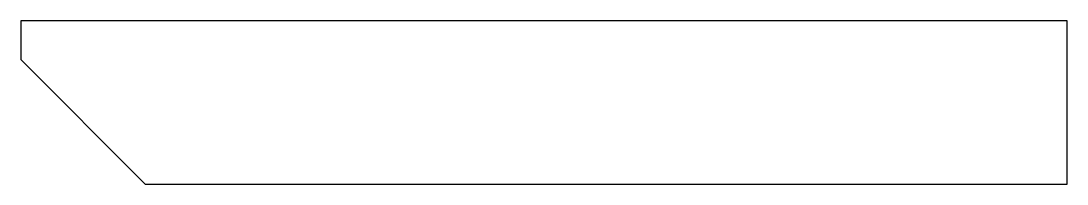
# Model space of a CAD drawing. Extents: x 0 to 14.5, y 0 to 2.2.
import ezdxf

# ---------------------------------------------------------------- set-up
doc = ezdxf.new("R2010")
doc.units = 0
doc.layers.get('0').update_dxf_attribs({"linetype": 'CONTINUOUS'})

msp = doc.modelspace()

# ---------------------------------------------------------------- linework, layer by layer
msp.add_lwpolyline([(14.479, -0.008), (14.479, 2.242), (0.011, 2.242), (0.011, 1.711), (1.73, -0.008)], close=True)

doc.saveas('drawing.dxf')
